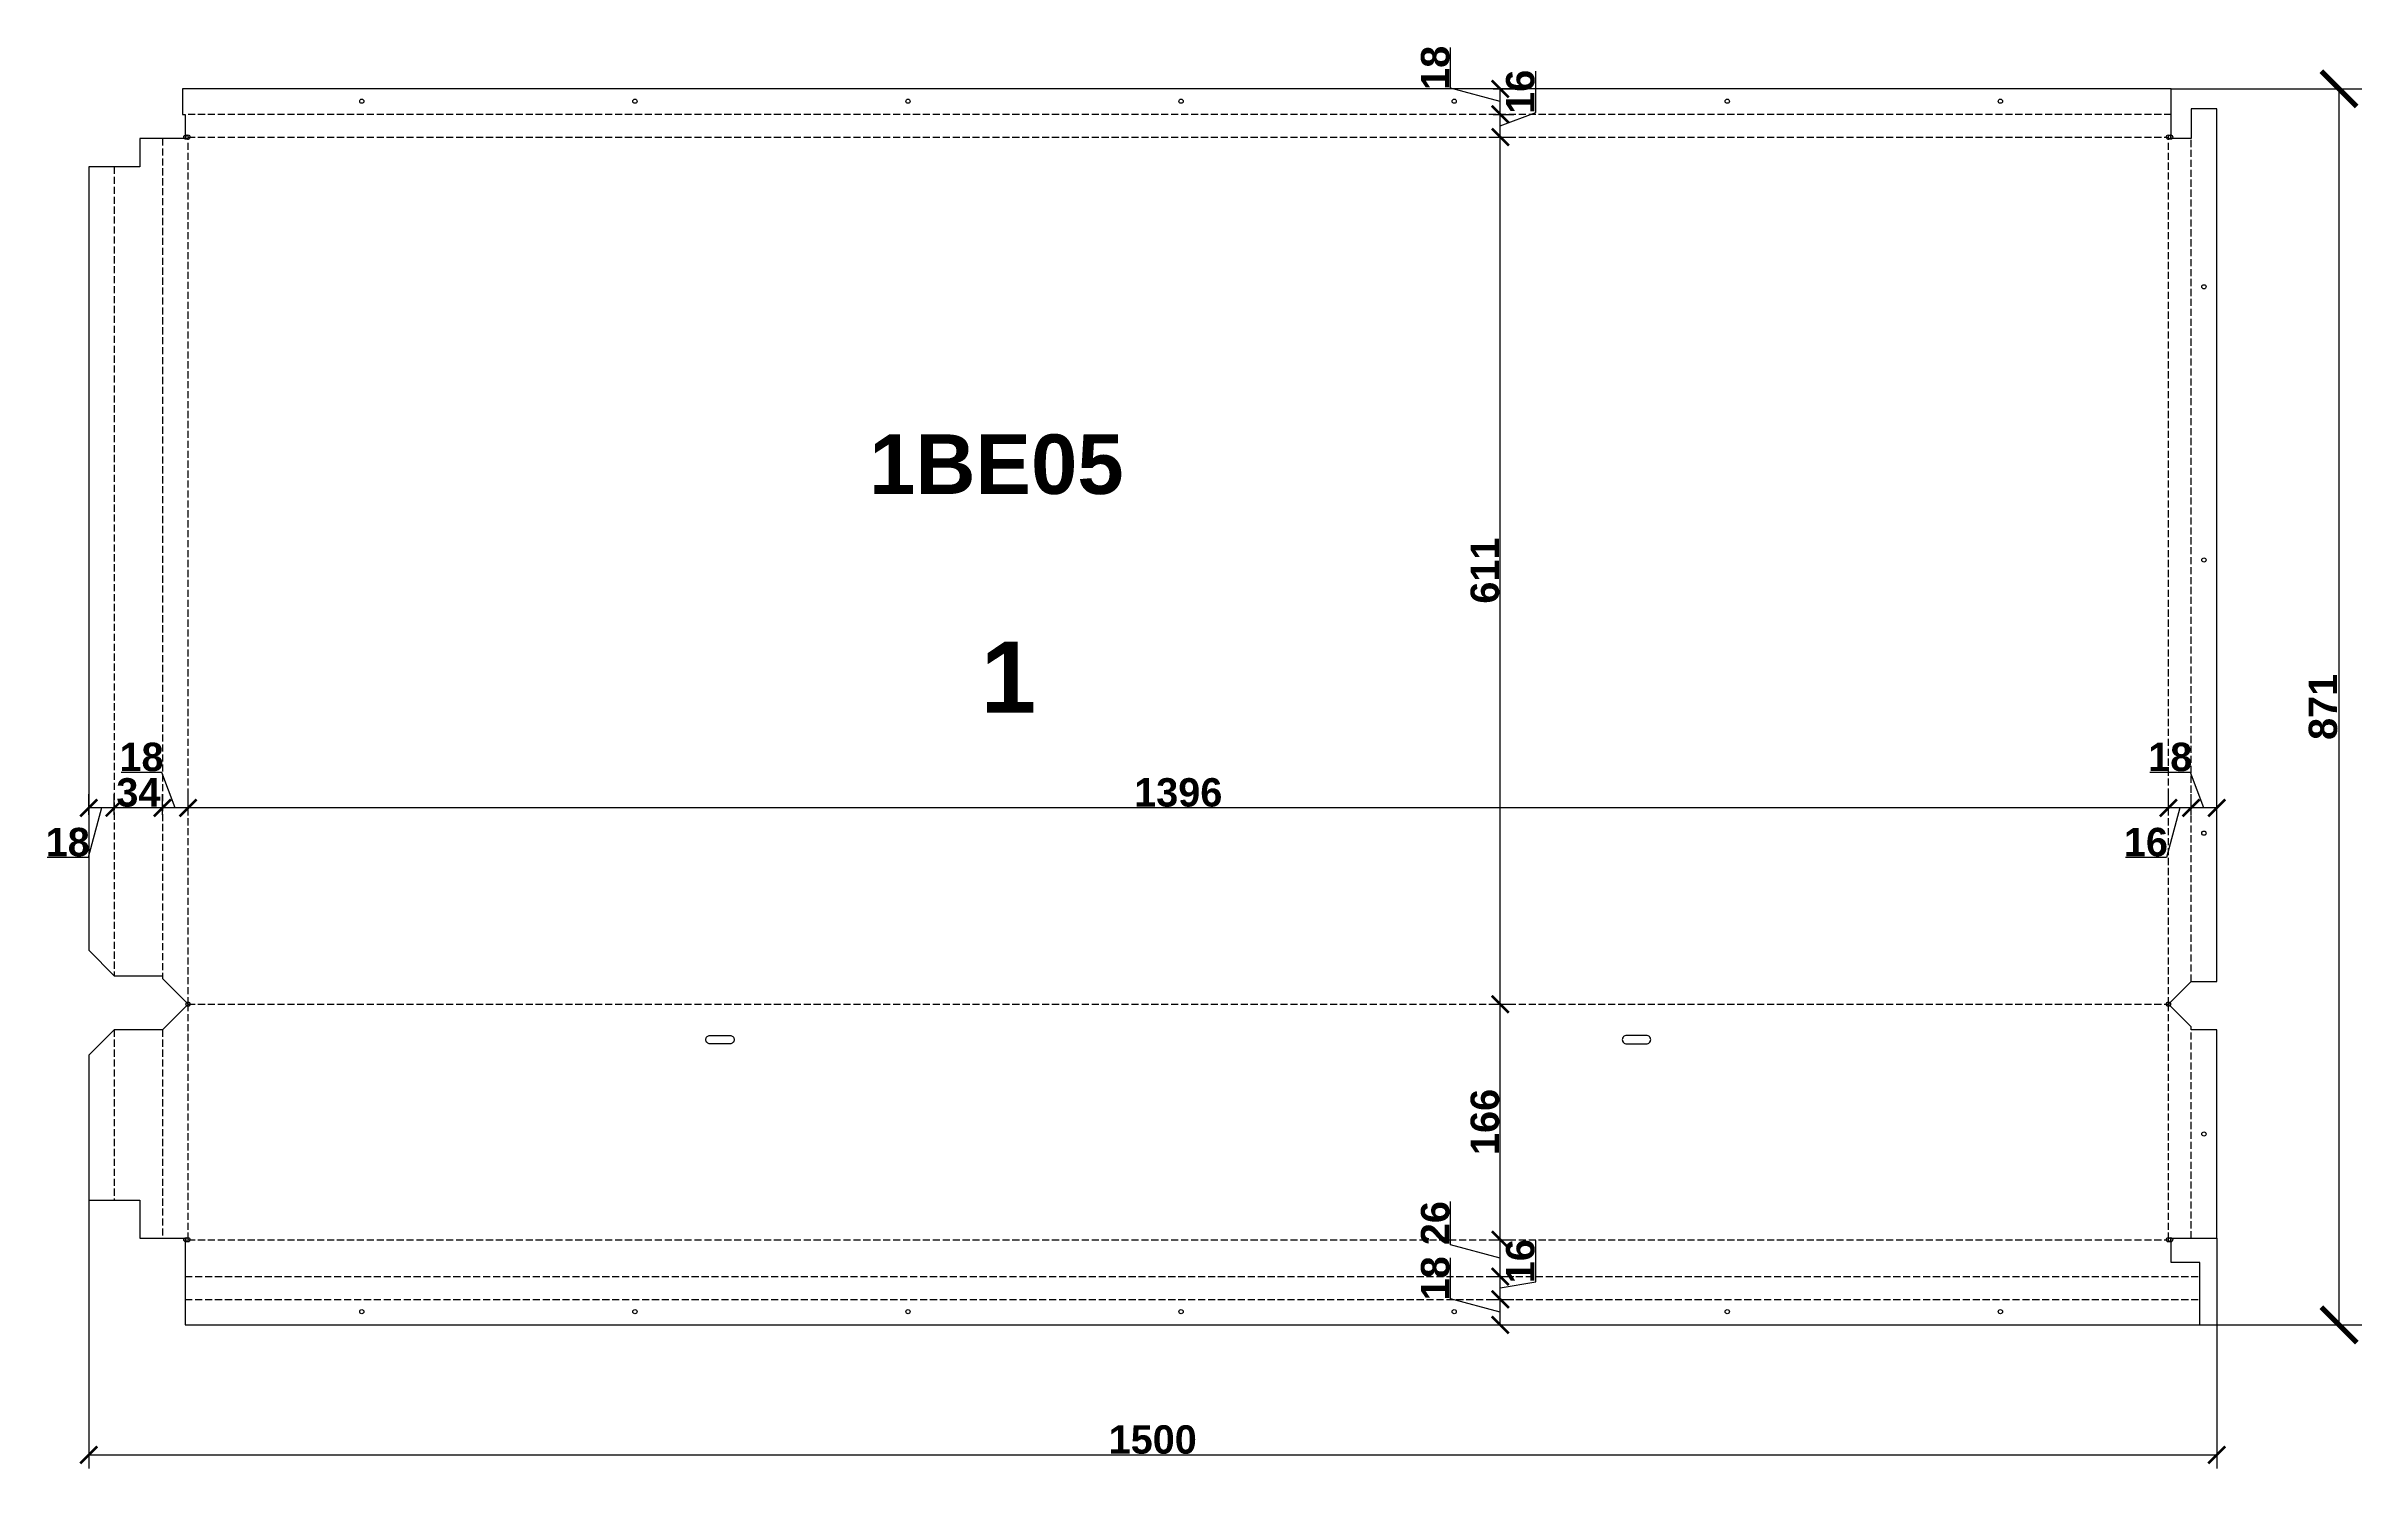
# Model space of a CAD drawing. Header units: millimetres. Extents: x -27960 to -26328, y -10140 to -9138.
import ezdxf
from ezdxf.enums import TextEntityAlignment as Align

# ---------------------------------------------------------------- set-up
doc = ezdxf.new("R2010")
doc.units = ezdxf.units.MM
doc.linetypes.add('CncKadLineStyle_Dot', pattern=[7, 5, -2, 0])
doc.linetypes.add('DASHED', pattern=[7, 5, -2, 0])
doc.layers.get('Defpoints').update_dxf_attribs({"color": 3, "lineweight": 0})
for name, color, linetype in [('KNA - BendingIN', 162, 'Continuous'), ('KNA - BendingOUT', 10, 'Continuous'), ('KNA - Contour', 7, 'Continuous'), ('KNA - Dimensions', 134, 'Continuous')]:
    doc.layers.add(name, color=color, linetype=linetype)
doc.layers.add('KNA - PanName', color=7, linetype='Continuous', plot=False)
doc.layers.add('KNA - PanQty', color=40, linetype='Continuous', lineweight=5, plot=False)
doc.styles.add('KNA', font='arialbd.ttf', dxfattribs={"height": 20})
doc.styles.add('MtXpl_ISOCPEUR', font='arialbd.ttf')
doc.dimstyles.new('1 к 30', dxfattribs={"dimscale": 25, "dimtxt": 20, "dimasz": 40, "dimexe": 32, "dimexo": 0, "dimgap": 2, "dimtad": 1, "dimdec": 0, "dimzin": 9, "dimtxsty": 'KNA', "dimblk": 'ARCHTICK', "dimcen": 5, "dimadec": 1, "dimazin": 0, "dimtfac": 1, "dimtdec": 0, "dimtmove": 1, "dimatfit": 3, "dimldrblk": 'OBLIQUE', "dimfxl": 1, "dimarcsym": 1})

# ---------------------------------------------------------------- blocks, each defined once
blk = doc.blocks.new('_ArchTick')
at = {"color": 0, "linetype": 'ByBlock', "const_width": 0.15}
blk.add_lwpolyline([(-0.5, -0.5), (0.5, 0.5)], dxfattribs=at)
blk = doc.blocks.new('*D16')
at = {"layer": 'Defpoints', "color": 0, "transparency": 16777216}
for p in [(-27930.4, -9950.6), (-26430.4, -9977.6), (-27930.4, -10130.3)]:
    blk.add_point(p, dxfattribs=at)
at = {"layer": 'KNA - Dimensions', "color": 0, "lineweight": -2, "transparency": 16777216}
for p, q in [((-27930.4, -9950.6), (-27930.4, -10139.9)), ((-26430.4, -9977.6), (-26430.4, -10139.9)), ((-26430.4, -10130.3), (-27930.4, -10130.3))]:
    blk.add_line(p, q, dxfattribs=at)
at = {"layer": 'KNA - Dimensions', "color": 0, "lineweight": -2, "transparency": 16777216, "xscale": 12, "yscale": 12, "zscale": 12, "rotation": 180}
blk.add_blockref('_ArchTick', (-27930.4, -10130.3), dxfattribs=at)
at = {"layer": 'KNA - Dimensions', "color": 0, "lineweight": -2, "transparency": 16777216, "xscale": 12, "yscale": 12, "zscale": 12}
blk.add_blockref('_ArchTick', (-26430.4, -10130.3), dxfattribs=at)
at = {"layer": 'KNA - Dimensions', "color": 0, "transparency": 16777216, "insert": (-27180.4, -10119.5), "char_height": 20, "attachment_point": 5, "style": 'KNA'}
blk.add_mtext('1500', dxfattribs=at)
blk = doc.blocks.new('_Oblique')
at = {"color": 0, "linetype": 'ByBlock', "lineweight": -2}
blk.add_line((-0.5, -0.5), (0.5, 0.5), dxfattribs=at)
blk = doc.blocks.new('*D15')
at = {"layer": 'Defpoints', "color": 0, "transparency": 16777216}
for p in [(-26462.4, -9167.6), (-26344.2, -9167.6), (-26442.4, -10038.6)]:
    blk.add_point(p, dxfattribs=at)
at = {"layer": 'KNA - Dimensions', "color": 0, "lineweight": -2, "transparency": 16777216}
for p, q in [((-26462.4, -9167.6), (-26328.2, -9167.6)), ((-26344.2, -10038.6), (-26344.2, -9167.6)), ((-26442.4, -10038.6), (-26328.2, -10038.6))]:
    blk.add_line(p, q, dxfattribs=at)
at = {"layer": 'KNA - Dimensions', "color": 0, "lineweight": -2, "transparency": 16777216, "xscale": 25, "yscale": 25, "zscale": 25}
for p, rotation in [((-26344.2, -9167.6), 90), ((-26344.2, -10038.6), 270)]:
    blk.add_blockref('_ArchTick', p, dxfattribs=dict(at, rotation=rotation))
at = {"layer": 'KNA - Dimensions', "color": 0, "transparency": 16777216, "insert": (-26355.4, -9603.1), "char_height": 20, "attachment_point": 5, "rotation": 90, "style": 'KNA'}
blk.add_mtext('871', dxfattribs=at)
blk = doc.blocks.new('*D14')
at = {"layer": 'Defpoints', "color": 0, "transparency": 16777216}
for p in [(-26940.4, -9167.6), (-26935.4, -9167.6), (-26940.4, -9185.6)]:
    blk.add_point(p, dxfattribs=at)
at = {"layer": 'KNA - Dimensions', "color": 0, "lineweight": -2, "transparency": 16777216}
for p, q in [((-26970.4, -9167.2), (-26970.4, -9138.4)), ((-26935.4, -9176.6), (-26970.4, -9167.2)), ((-26940.4, -9167.6), (-26925.8, -9167.6)), ((-26935.4, -9185.6), (-26935.4, -9167.6)), ((-26940.4, -9185.6), (-26925.8, -9185.6))]:
    blk.add_line(p, q, dxfattribs=at)
at = {"layer": 'KNA - Dimensions', "color": 0, "lineweight": -2, "transparency": 16777216, "xscale": 12, "yscale": 12, "zscale": 12}
for p, rotation in [((-26935.4, -9167.6), 90), ((-26935.4, -9185.6), 270)]:
    blk.add_blockref('_ArchTick', p, dxfattribs=dict(at, rotation=rotation))
at = {"layer": 'KNA - Dimensions', "color": 0, "transparency": 16777216, "insert": (-26981.2, -9152.8), "char_height": 20, "attachment_point": 5, "rotation": 90, "style": 'KNA'}
blk.add_mtext('18', dxfattribs=at)
blk = doc.blocks.new('*D13')
at = {"layer": 'Defpoints', "color": 0, "transparency": 16777216}
for p in [(-26940.4, -9185.6), (-26935.4, -9185.6), (-26940.4, -9201.6)]:
    blk.add_point(p, dxfattribs=at)
at = {"layer": 'KNA - Dimensions', "color": 0, "lineweight": -2, "transparency": 16777216}
for p, q in [((-26910.4, -9184.2), (-26910.4, -9155.1)), ((-26940.4, -9185.6), (-26925.8, -9185.6)), ((-26935.4, -9193.6), (-26910.4, -9184.2)), ((-26935.4, -9201.6), (-26935.4, -9185.6)), ((-26940.4, -9201.6), (-26925.8, -9201.6))]:
    blk.add_line(p, q, dxfattribs=at)
at = {"layer": 'KNA - Dimensions', "color": 0, "lineweight": -2, "transparency": 16777216, "xscale": 12, "yscale": 12, "zscale": 12}
for p, rotation in [((-26935.4, -9185.6), 90), ((-26935.4, -9201.6), 270)]:
    blk.add_blockref('_ArchTick', p, dxfattribs=dict(at, rotation=rotation))
at = {"layer": 'KNA - Dimensions', "color": 0, "transparency": 16777216, "insert": (-26921.2, -9169.7), "char_height": 20, "attachment_point": 5, "rotation": 90, "style": 'KNA'}
blk.add_mtext('16', dxfattribs=at)
blk = doc.blocks.new('*D12')
at = {"layer": 'Defpoints', "color": 0, "transparency": 16777216}
for p in [(-26940.4, -9201.6), (-26935.4, -9201.6), (-26940.4, -9812.6)]:
    blk.add_point(p, dxfattribs=at)
at = {"layer": 'KNA - Dimensions', "color": 0, "lineweight": -2, "transparency": 16777216}
for p, q in [((-26940.4, -9201.6), (-26925.8, -9201.6)), ((-26935.4, -9812.6), (-26935.4, -9201.6)), ((-26940.4, -9812.6), (-26925.8, -9812.6))]:
    blk.add_line(p, q, dxfattribs=at)
at = {"layer": 'KNA - Dimensions', "color": 0, "lineweight": -2, "transparency": 16777216, "xscale": 12, "yscale": 12, "zscale": 12}
for p, rotation in [((-26935.4, -9201.6), 90), ((-26935.4, -9812.6), 270)]:
    blk.add_blockref('_ArchTick', p, dxfattribs=dict(at, rotation=rotation))
at = {"layer": 'KNA - Dimensions', "color": 0, "transparency": 16777216, "insert": (-26946.2, -9507.1), "char_height": 20, "attachment_point": 5, "rotation": 90, "style": 'KNA'}
blk.add_mtext('611', dxfattribs=at)
blk = doc.blocks.new('*D11')
at = {"layer": 'Defpoints', "color": 0, "transparency": 16777216}
for p in [(-26940.4, -9812.6), (-26935.4, -9812.6), (-26940.4, -9978.6)]:
    blk.add_point(p, dxfattribs=at)
at = {"layer": 'KNA - Dimensions', "color": 0, "lineweight": -2, "transparency": 16777216}
for p, q in [((-26940.4, -9812.6), (-26925.8, -9812.6)), ((-26935.4, -9978.6), (-26935.4, -9812.6)), ((-26940.4, -9978.6), (-26925.8, -9978.6))]:
    blk.add_line(p, q, dxfattribs=at)
at = {"layer": 'KNA - Dimensions', "color": 0, "lineweight": -2, "transparency": 16777216, "xscale": 12, "yscale": 12, "zscale": 12}
for p, rotation in [((-26935.4, -9812.6), 90), ((-26935.4, -9978.6), 270)]:
    blk.add_blockref('_ArchTick', p, dxfattribs=dict(at, rotation=rotation))
at = {"layer": 'KNA - Dimensions', "color": 0, "transparency": 16777216, "insert": (-26946.2, -9895.6), "char_height": 20, "attachment_point": 5, "rotation": 90, "style": 'KNA'}
blk.add_mtext('166', dxfattribs=at)
blk = doc.blocks.new('*D10')
at = {"layer": 'Defpoints', "color": 0, "transparency": 16777216}
for p in [(-26940.4, -9978.6), (-26935.4, -9978.6), (-26940.4, -10004.6)]:
    blk.add_point(p, dxfattribs=at)
at = {"layer": 'KNA - Dimensions', "color": 0, "lineweight": -2, "transparency": 16777216}
for p, q in [((-26970.4, -9982.2), (-26970.4, -9951.6)), ((-26935.4, -9991.6), (-26970.4, -9982.2)), ((-26940.4, -9978.6), (-26925.8, -9978.6)), ((-26935.4, -10004.6), (-26935.4, -9978.6)), ((-26940.4, -10004.6), (-26925.8, -10004.6))]:
    blk.add_line(p, q, dxfattribs=at)
at = {"layer": 'KNA - Dimensions', "color": 0, "lineweight": -2, "transparency": 16777216, "xscale": 12, "yscale": 12, "zscale": 12}
for p, rotation in [((-26935.4, -9978.6), 90), ((-26935.4, -10004.6), 270)]:
    blk.add_blockref('_ArchTick', p, dxfattribs=dict(at, rotation=rotation))
at = {"layer": 'KNA - Dimensions', "color": 0, "transparency": 16777216, "insert": (-26981.2, -9966.9), "char_height": 20, "attachment_point": 5, "rotation": 90, "style": 'KNA'}
blk.add_mtext('26', dxfattribs=at)
blk = doc.blocks.new('*D9')
at = {"layer": 'Defpoints', "color": 0, "transparency": 16777216}
for p in [(-26940.4, -10004.6), (-26935.4, -10004.6), (-26940.4, -10020.6)]:
    blk.add_point(p, dxfattribs=at)
at = {"layer": 'KNA - Dimensions', "color": 0, "lineweight": -2, "transparency": 16777216}
for p, q in [((-26910.4, -10008.2), (-26910.4, -9979.1)), ((-26940.4, -10004.6), (-26925.8, -10004.6)), ((-26935.4, -10020.6), (-26935.4, -10004.6)), ((-26940.4, -10020.6), (-26925.8, -10020.6)), ((-26935.4, -10012.6), (-26910.4, -10008.2))]:
    blk.add_line(p, q, dxfattribs=at)
at = {"layer": 'KNA - Dimensions', "color": 0, "lineweight": -2, "transparency": 16777216, "xscale": 12, "yscale": 12, "zscale": 12}
for p, rotation in [((-26935.4, -10004.6), 90), ((-26935.4, -10020.6), 270)]:
    blk.add_blockref('_ArchTick', p, dxfattribs=dict(at, rotation=rotation))
at = {"layer": 'KNA - Dimensions', "color": 0, "transparency": 16777216, "insert": (-26921.2, -9993.7), "char_height": 20, "attachment_point": 5, "rotation": 90, "style": 'KNA'}
blk.add_mtext('16', dxfattribs=at)
blk = doc.blocks.new('*D8')
at = {"layer": 'Defpoints', "color": 0, "transparency": 16777216}
for p in [(-26940.4, -10020.6), (-26935.4, -10020.6), (-26940.4, -10038.6)]:
    blk.add_point(p, dxfattribs=at)
at = {"layer": 'KNA - Dimensions', "color": 0, "lineweight": -2, "transparency": 16777216}
for p, q in [((-26970.4, -10020.2), (-26970.4, -9991.4)), ((-26935.4, -10029.6), (-26970.4, -10020.2)), ((-26940.4, -10020.6), (-26925.8, -10020.6)), ((-26935.4, -10038.6), (-26935.4, -10020.6)), ((-26940.4, -10038.6), (-26925.8, -10038.6))]:
    blk.add_line(p, q, dxfattribs=at)
at = {"layer": 'KNA - Dimensions', "color": 0, "lineweight": -2, "transparency": 16777216, "xscale": 12, "yscale": 12, "zscale": 12}
for p, rotation in [((-26935.4, -10020.6), 90), ((-26935.4, -10038.6), 270)]:
    blk.add_blockref('_ArchTick', p, dxfattribs=dict(at, rotation=rotation))
at = {"layer": 'KNA - Dimensions', "color": 0, "transparency": 16777216, "insert": (-26981.2, -10005.8), "char_height": 20, "attachment_point": 5, "rotation": 90, "style": 'KNA'}
blk.add_mtext('18', dxfattribs=at)
blk = doc.blocks.new('*D7')
at = {"layer": 'Defpoints', "color": 0, "transparency": 16777216}
for p in [(-27930.4, -9674.3), (-27930.4, -9679.3), (-27912.4, -9679.3)]:
    blk.add_point(p, dxfattribs=at)
at = {"layer": 'KNA - Dimensions', "color": 0, "lineweight": -2, "transparency": 16777216}
for p, q in [((-27921.4, -9674.3), (-27930.8, -9709.3)), ((-27930.4, -9679.3), (-27930.4, -9664.7)), ((-27912.4, -9674.3), (-27930.4, -9674.3)), ((-27912.4, -9679.3), (-27912.4, -9664.7)), ((-27930.8, -9709.3), (-27959.6, -9709.3))]:
    blk.add_line(p, q, dxfattribs=at)
at = {"layer": 'KNA - Dimensions', "color": 0, "lineweight": -2, "transparency": 16777216, "xscale": 12, "yscale": 12, "zscale": 12, "rotation": 180}
blk.add_blockref('_ArchTick', (-27930.4, -9674.3), dxfattribs=at)
at = {"layer": 'KNA - Dimensions', "color": 0, "lineweight": -2, "transparency": 16777216, "xscale": 12, "yscale": 12, "zscale": 12}
blk.add_blockref('_ArchTick', (-27912.4, -9674.3), dxfattribs=at)
at = {"layer": 'KNA - Dimensions', "color": 0, "transparency": 16777216, "insert": (-27945.2, -9698.5), "char_height": 20, "attachment_point": 5, "style": 'KNA'}
blk.add_mtext('18', dxfattribs=at)
blk = doc.blocks.new('*D6')
at = {"layer": 'Defpoints', "color": 0, "transparency": 16777216}
for p in [(-27912.4, -9674.3), (-27912.4, -9679.3), (-27878.4, -9679.3)]:
    blk.add_point(p, dxfattribs=at)
at = {"layer": 'KNA - Dimensions', "color": 0, "lineweight": -2, "transparency": 16777216}
for p, q in [((-27912.4, -9679.3), (-27912.4, -9664.7)), ((-27878.4, -9674.3), (-27912.4, -9674.3)), ((-27878.4, -9679.3), (-27878.4, -9664.7))]:
    blk.add_line(p, q, dxfattribs=at)
at = {"layer": 'KNA - Dimensions', "color": 0, "lineweight": -2, "transparency": 16777216, "xscale": 12, "yscale": 12, "zscale": 12, "rotation": 180}
blk.add_blockref('_ArchTick', (-27912.4, -9674.3), dxfattribs=at)
at = {"layer": 'KNA - Dimensions', "color": 0, "lineweight": -2, "transparency": 16777216, "xscale": 12, "yscale": 12, "zscale": 12}
blk.add_blockref('_ArchTick', (-27878.4, -9674.3), dxfattribs=at)
at = {"layer": 'KNA - Dimensions', "color": 0, "transparency": 16777216, "insert": (-27895.4, -9663.5), "char_height": 20, "attachment_point": 5, "style": 'KNA'}
blk.add_mtext('34', dxfattribs=at)
blk = doc.blocks.new('*D5')
at = {"layer": 'Defpoints', "color": 0, "transparency": 16777216}
for p in [(-27878.4, -9674.3), (-27878.4, -9679.3), (-27860.4, -9679.3)]:
    blk.add_point(p, dxfattribs=at)
at = {"layer": 'KNA - Dimensions', "color": 0, "lineweight": -2, "transparency": 16777216}
for p, q in [((-27878.8, -9649.3), (-27907.6, -9649.3)), ((-27869.4, -9674.3), (-27878.8, -9649.3)), ((-27878.4, -9679.3), (-27878.4, -9664.7)), ((-27860.4, -9674.3), (-27878.4, -9674.3)), ((-27860.4, -9679.3), (-27860.4, -9664.7))]:
    blk.add_line(p, q, dxfattribs=at)
at = {"layer": 'KNA - Dimensions', "color": 0, "lineweight": -2, "transparency": 16777216, "xscale": 12, "yscale": 12, "zscale": 12, "rotation": 180}
blk.add_blockref('_ArchTick', (-27878.4, -9674.3), dxfattribs=at)
at = {"layer": 'KNA - Dimensions', "color": 0, "lineweight": -2, "transparency": 16777216, "xscale": 12, "yscale": 12, "zscale": 12}
blk.add_blockref('_ArchTick', (-27860.4, -9674.3), dxfattribs=at)
at = {"layer": 'KNA - Dimensions', "color": 0, "transparency": 16777216, "insert": (-27893.2, -9638.5), "char_height": 20, "attachment_point": 5, "style": 'KNA'}
blk.add_mtext('18', dxfattribs=at)
blk = doc.blocks.new('*D4')
at = {"layer": 'Defpoints', "color": 0, "transparency": 16777216}
for p in [(-27860.4, -9674.3), (-27860.4, -9679.3), (-26464.4, -9679.3)]:
    blk.add_point(p, dxfattribs=at)
at = {"layer": 'KNA - Dimensions', "color": 0, "lineweight": -2, "transparency": 16777216}
for p, q in [((-27860.4, -9679.3), (-27860.4, -9664.7)), ((-26464.4, -9674.3), (-27860.4, -9674.3)), ((-26464.4, -9679.3), (-26464.4, -9664.7))]:
    blk.add_line(p, q, dxfattribs=at)
at = {"layer": 'KNA - Dimensions', "color": 0, "lineweight": -2, "transparency": 16777216, "xscale": 12, "yscale": 12, "zscale": 12, "rotation": 180}
blk.add_blockref('_ArchTick', (-27860.4, -9674.3), dxfattribs=at)
at = {"layer": 'KNA - Dimensions', "color": 0, "lineweight": -2, "transparency": 16777216, "xscale": 12, "yscale": 12, "zscale": 12}
blk.add_blockref('_ArchTick', (-26464.4, -9674.3), dxfattribs=at)
at = {"layer": 'KNA - Dimensions', "color": 0, "transparency": 16777216, "insert": (-27162.4, -9663.5), "char_height": 20, "attachment_point": 5, "style": 'KNA'}
blk.add_mtext('1396', dxfattribs=at)
blk = doc.blocks.new('*D3')
at = {"layer": 'Defpoints', "color": 0, "transparency": 16777216}
for p in [(-26464.4, -9674.3), (-26464.4, -9679.3), (-26448.4, -9679.3)]:
    blk.add_point(p, dxfattribs=at)
at = {"layer": 'KNA - Dimensions', "color": 0, "lineweight": -2, "transparency": 16777216}
for p, q in [((-26456.4, -9674.3), (-26465.8, -9709.3)), ((-26464.4, -9679.3), (-26464.4, -9664.7)), ((-26448.4, -9674.3), (-26464.4, -9674.3)), ((-26448.4, -9679.3), (-26448.4, -9664.7)), ((-26465.8, -9709.3), (-26494.8, -9709.3))]:
    blk.add_line(p, q, dxfattribs=at)
at = {"layer": 'KNA - Dimensions', "color": 0, "lineweight": -2, "transparency": 16777216, "xscale": 12, "yscale": 12, "zscale": 12, "rotation": 180}
blk.add_blockref('_ArchTick', (-26464.4, -9674.3), dxfattribs=at)
at = {"layer": 'KNA - Dimensions', "color": 0, "lineweight": -2, "transparency": 16777216, "xscale": 12, "yscale": 12, "zscale": 12}
blk.add_blockref('_ArchTick', (-26448.4, -9674.3), dxfattribs=at)
at = {"layer": 'KNA - Dimensions', "color": 0, "transparency": 16777216, "insert": (-26480.3, -9698.5), "char_height": 20, "attachment_point": 5, "style": 'KNA'}
blk.add_mtext('16', dxfattribs=at)
blk = doc.blocks.new('*D2')
at = {"layer": 'Defpoints', "color": 0, "transparency": 16777216}
for p in [(-26448.4, -9674.3), (-26448.4, -9679.3), (-26430.4, -9679.3)]:
    blk.add_point(p, dxfattribs=at)
at = {"layer": 'KNA - Dimensions', "color": 0, "lineweight": -2, "transparency": 16777216}
for p, q in [((-26448.8, -9649.3), (-26477.6, -9649.3)), ((-26439.4, -9674.3), (-26448.8, -9649.3)), ((-26448.4, -9679.3), (-26448.4, -9664.7)), ((-26430.4, -9674.3), (-26448.4, -9674.3)), ((-26430.4, -9679.3), (-26430.4, -9664.7))]:
    blk.add_line(p, q, dxfattribs=at)
at = {"layer": 'KNA - Dimensions', "color": 0, "lineweight": -2, "transparency": 16777216, "xscale": 12, "yscale": 12, "zscale": 12, "rotation": 180}
blk.add_blockref('_ArchTick', (-26448.4, -9674.3), dxfattribs=at)
at = {"layer": 'KNA - Dimensions', "color": 0, "lineweight": -2, "transparency": 16777216, "xscale": 12, "yscale": 12, "zscale": 12}
blk.add_blockref('_ArchTick', (-26430.4, -9674.3), dxfattribs=at)
at = {"layer": 'KNA - Dimensions', "color": 0, "transparency": 16777216, "insert": (-26463.2, -9638.5), "char_height": 20, "attachment_point": 5, "style": 'KNA'}
blk.add_mtext('18', dxfattribs=at)

msp = doc.modelspace()

# ---------------------------------------------------------------- linework, layer by layer
at = {"layer": 'KNA - BendingIN', "linetype": 'DASHED'}
for p, q in [((-27860.4, -9812.6), (-27860.4, -9201.6)), ((-27860.4, -9201.6), (-26464.4, -9201.6)), ((-26464.4, -9812.6), (-26464.4, -9201.6)), ((-27912.4, -9222.6), (-27912.4, -9792.6)), ((-27860.4, -9978.6), (-27860.4, -9812.6)), ((-27860.4, -9812.6), (-26464.4, -9812.6)), ((-26464.4, -9978.6), (-26464.4, -9812.6)), ((-27912.4, -9830.6), (-27912.4, -9950.6)), ((-27860.4, -9978.6), (-26464.4, -9978.6)), ((-27862.4, -10004.6), (-26442.4, -10004.6))]:
    msp.add_line(p, q, dxfattribs=at)
at = {"layer": 'KNA - BendingOUT', "linetype": 'CncKadLineStyle_Dot'}
for p, q in [((-26462.4, -9185.6), (-27862.4, -9185.6)), ((-27878.4, -9202.6), (-27878.4, -9792.6)), ((-26448.4, -9796.6), (-26448.4, -9202.6)), ((-27878.4, -9830.6), (-27878.4, -9977.6)), ((-26448.4, -9977.6), (-26448.4, -9830.6))]:
    msp.add_line(p, q, dxfattribs=at)
at = {"layer": 'KNA - BendingOUT', "linetype": 'DASHED'}
msp.add_line((-27862.4, -10020.6), (-26442.4, -10020.6), dxfattribs=at)
at = {"layer": 'KNA - Contour'}
msp.add_lwpolyline([(-26448.4, -9202.6), (-26462.4, -9202.6), (-26462.4, -9167.6), (-27864.4, -9167.6), (-27864.4, -9185.6), (-27862.4, -9185.6), (-27862.4, -9202.6), (-27894.4, -9202.6), (-27894.4, -9222.6), (-27930.4, -9222.6), (-27930.4, -9774.6), (-27912.4, -9792.6), (-27878.4, -9792.6), (-27878.4, -9794.6), (-27860.4, -9812.6), (-27878.4, -9830.6), (-27912.4, -9830.6), (-27930.4, -9848.6), (-27930.4, -9950.6), (-27894.4, -9950.6), (-27894.4, -9977.6), (-27862.4, -9977.6), (-27862.4, -10038.6), (-26442.4, -10038.6), (-26442.4, -9994.6), (-26462.4, -9994.6), (-26462.4, -9977.6), (-26448.4, -9977.6), (-26448.4, -9977.6), (-26430.4, -9977.6), (-26430.4, -9830.6), (-26448.4, -9830.6), (-26448.4, -9828.6), (-26464.4, -9812.6), (-26448.4, -9796.6), (-26430.4, -9796.6), (-26430.4, -9181.6), (-26448.4, -9181.6)], close=True, dxfattribs=at)
for points in [[(-27492.4, -9834.6), (-27478.4, -9834.6, -0.414214), (-27475.4, -9837.6, -0.414214), (-27478.4, -9840.6), (-27492.4, -9840.6, -0.414214), (-27495.4, -9837.6, -0.414214)], [(-26832.4, -9834.6), (-26846.4, -9834.6, 0.414214), (-26849.4, -9837.6, 0.414214), (-26846.4, -9840.6), (-26832.4, -9840.6, 0.414214), (-26829.4, -9837.6, 0.414214)]]:
    msp.add_lwpolyline(points, format="xyb", close=True, dxfattribs=at)
for centre in [(-27737.9, -9176.3), (-27545.4, -9176.3), (-27352.9, -9176.3), (-27160.4, -9176.3), (-26967.9, -9176.3), (-26775.4, -9176.3), (-26582.9, -9176.3), (-27861.9, -9201.6), (-27860.4, -9201.6), (-26464.4, -9201.6), (-26462.9, -9201.6), (-26439.4, -9307.1), (-26439.4, -9499.6), (-26439.4, -9692.1), (-27860.4, -9812.6), (-26464.4, -9812.6), (-26439.4, -9904.1), (-27861.9, -9978.6), (-27860.4, -9978.6), (-26464.4, -9978.6), (-26462.9, -9978.6), (-27737.9, -10029.3), (-27545.4, -10029.3), (-27352.9, -10029.3), (-27160.4, -10029.3), (-26967.9, -10029.3), (-26775.4, -10029.3), (-26582.9, -10029.3)]:
    msp.add_circle(centre, 1.5, dxfattribs=at)

# ---------------------------------------------------------------- texts
at = {"layer": 'KNA - PanName', "color": 84, "style": 'MtXpl_ISOCPEUR'}
msp.add_text('1BE05', height=42, dxfattribs=at).set_placement((-27290.6, -9432.1), align=Align.MIDDLE_CENTER)
at = {"layer": 'KNA - PanQty', "style": 'MtXpl_ISOCPEUR'}
msp.add_text('1', height=50, dxfattribs=at).set_placement((-27282.1, -9582.1), align=Align.MIDDLE_CENTER)

# ---------------------------------------------------------------- dimensions: what is measured, and where the dimension line sits
at = {"layer": 'KNA - Dimensions'}
for base, p1, p2, angle, picture, middle in [((-26935.4, -9167.6), (-26940.4, -9185.6), (-26940.4, -9167.6), 90, '*D14', (-26970.4, -9166.6)), ((-26935.4, -9185.6), (-26940.4, -9201.6), (-26940.4, -9185.6), 90, '*D13', (-26910.4, -9183.6)), ((-27878.4, -9674.3), (-27860.4, -9679.3), (-27878.4, -9679.3), 180, '*D5', (-27879.4, -9649.3)), ((-26448.4, -9674.3), (-26430.4, -9679.3), (-26448.4, -9679.3), 180, '*D2', (-26449.4, -9649.3)), ((-27930.4, -9674.3), (-27912.4, -9679.3), (-27930.4, -9679.3), 180, '*D7', (-27931.4, -9709.3)), ((-26464.4, -9674.3), (-26448.4, -9679.3), (-26464.4, -9679.3), 180, '*D3', (-26466.4, -9709.3)), ((-26935.4, -9978.6), (-26940.4, -10004.6), (-26940.4, -9978.6), 90, '*D10', (-26970.4, -9981.6)), ((-26935.4, -10004.6), (-26940.4, -10020.6), (-26940.4, -10004.6), 90, '*D9', (-26910.4, -10007.6)), ((-26935.4, -10020.6), (-26940.4, -10038.6), (-26940.4, -10020.6), 90, '*D8', (-26970.4, -10019.6))]:
    dim = msp.add_linear_dim(base=base, p1=p1, p2=p2, angle=angle, dimstyle='1 к 30', override={"dimscale": 0.3, "dimdec": 0, "dimtxsty": 'KNA', "dimadec": 1}, dxfattribs=at)
    dim.commit()
    dim.dimension.update_dxf_attribs({"geometry": picture, "text_midpoint": middle, "dimtype": 128})
for base, p1, p2, angle, override, picture, middle in [((-26344.2, -9167.6), (-26442.4, -10038.6), (-26462.4, -9167.6), 90, {"dimscale": 0.5, "dimasz": 50, "dimdec": 0, "dimtxsty": 'KNA', "dimadec": 1}, '*D15', (-26355.4, -9603.1)), ((-26935.4, -9201.6), (-26940.4, -9812.6), (-26940.4, -9201.6), 90, {"dimscale": 0.3, "dimdec": 0, "dimtxsty": 'KNA', "dimadec": 1}, '*D12', (-26946.2, -9507.1)), ((-27912.4, -9674.3), (-27878.4, -9679.3), (-27912.4, -9679.3), 180, {"dimscale": 0.3, "dimdec": 0, "dimtxsty": 'KNA', "dimadec": 1}, '*D6', (-27895.4, -9663.5)), ((-27860.4, -9674.3), (-26464.4, -9679.3), (-27860.4, -9679.3), 180, {"dimscale": 0.3, "dimdec": 0, "dimtxsty": 'KNA', "dimadec": 1}, '*D4', (-27162.4, -9663.5)), ((-26935.4, -9812.6), (-26940.4, -9978.6), (-26940.4, -9812.6), 90, {"dimscale": 0.3, "dimdec": 0, "dimtxsty": 'KNA', "dimadec": 1}, '*D11', (-26946.2, -9895.6)), ((-27930.4, -10130.3), (-26430.4, -9977.6), (-27930.4, -9950.6), 180, {"dimscale": 0.3}, '*D16', (-27180.4, -10119.5))]:
    dim = msp.add_linear_dim(base=base, p1=p1, p2=p2, angle=angle, dimstyle='1 к 30', override=override, dxfattribs=at)
    dim.commit()
    dim.dimension.update_dxf_attribs({"geometry": picture, "text_midpoint": middle})

doc.saveas('drawing.dxf')
